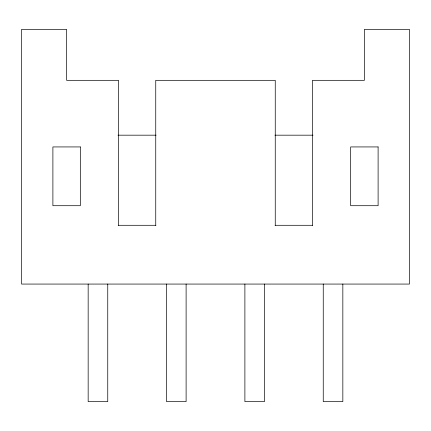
<?xml version="1.0" encoding="UTF-8"?>
<svg xmlns="http://www.w3.org/2000/svg" width="431" height="431" viewBox="0 0 431 431"><rect width="100%" height="100%" fill="white"/><g stroke="black" fill="none" stroke-linecap="round" stroke-linejoin="round"><path stroke-width="0.65" d="M117.992 135.178L156.06 135.178M274.94 135.178L313.008 135.178M118.245 225.294L155.936 225.294M275.064 225.294L312.755 225.294M342.839 284.067L342.839 401.611L323.25 401.611L323.25 284.067M312.475 225.294L312.475 80.322L364.389 80.322L364.389 29.389L409.45 29.389L409.45 284.067L21.55 284.067L21.55 29.389L66.611 29.389L66.611 80.322L118.525 80.322L118.525 225.294M275.253 225.294L275.253 80.322L155.747 80.322L155.747 225.294M264.478 284.067L264.478 401.611L244.889 401.611L244.889 284.067M186.111 284.067L186.111 401.611L166.522 401.611L166.522 284.067M107.75 284.067L107.75 401.611L88.161 401.611L88.161 284.067M80.322 146.933L52.894 146.933L52.894 205.706L80.322 205.706L80.322 146.933M378.106 146.933L350.678 146.933L350.678 205.706L378.106 205.706L378.106 146.933"/></g></svg>
